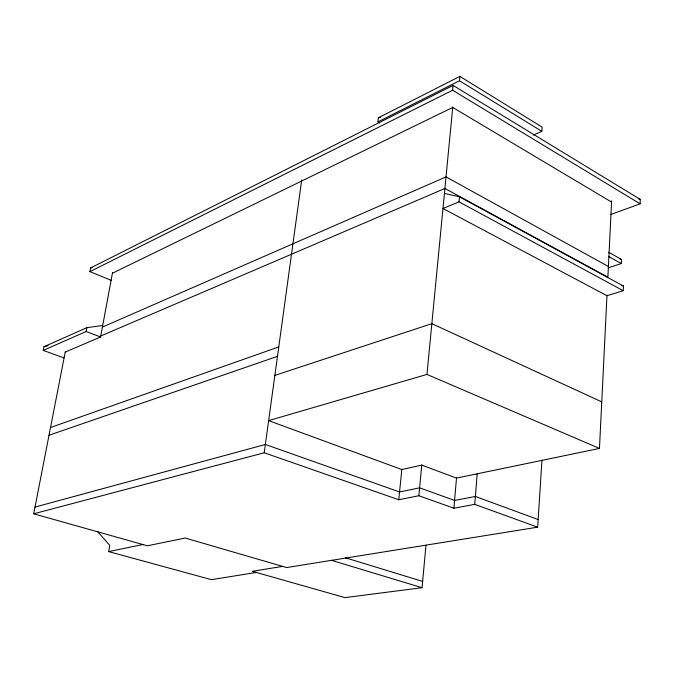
<?xml version="1.0" encoding="UTF-8"?>
<svg xmlns="http://www.w3.org/2000/svg" width="674" height="674" viewBox="0 0 674 674"><rect width="100%" height="100%" fill="white"/><g stroke="black" fill="none" stroke-linecap="round" stroke-linejoin="round"><path stroke-width="1.01" d="M610.433 214.627L640.115 203.843L640.3 199.42L453.088 85.413L90.619 267.949L89.912 271.639L111.32 280.384M623.223 290.705L459.002 201.846L442.97 208.493L606.971 295.734L623.223 290.705L623.425 286.02L459.474 196.774L444.419 193.455M608.327 267.839L621.31 263.576L621.495 259.465L608.765 252.312M599.464 448.429L426.954 374.415L268.64 420.618L401.814 469.551L421.772 465.102L456.5 478.102L599.464 448.429L607.004 295.027M611.638 200.785L607.881 277.225L444.899 188.476L100.738 336.014M65.26 351.929L33.7 513.807L147.336 545.788L185.232 538.046L286.661 567.559L537.667 527.178L541.955 460.207M533.201 135.137L541.837 131.337L542.14 127.116L459.904 76.389L378.4 117.739L377.912 121.901L379.74 122.929M537.667 527.178L474.732 504.354L477.234 473.418M33.7 513.807L264.225 452.768L398.772 499.754L418.84 495.744L453.905 508.213L456.559 477.428M282.608 566.379L252.261 571.316L344.995 597.611L422.05 587.703L425.976 545.232M459.002 201.846L459.474 196.774M426.954 374.415L452.776 106.88M418.84 495.744L421.781 465.001M377.912 121.901L459.491 80.762L459.904 76.389M89.912 271.639L452.625 90.232L453.088 85.413M398.772 499.754L401.856 469.163M264.225 452.768L301.716 179.891M256.272 572.453L211.459 579.665L108.683 551.593L109.769 545.367L97.267 531.196M65.226 352.089L100.561 336.966L112.541 272.608M86.887 327.665L43.962 346.706L43.22 350.404L86.154 331.515L86.887 327.665L102.701 325.5M112.432 273.223L452.726 107.444L611.571 202.065M102.397 327.092L446.019 176.9L608.403 266.508M50.525 427.51L278.766 346.908M49.017 435.252L277.469 356.352M274.857 375.401L431.849 323.663L601.747 401.864M35.014 507.075L265.362 444.469L399.556 491.969L419.599 487.841L454.571 500.445L475.364 496.477L538.155 519.553M43.962 346.706L48.023 345.703M90.619 267.949L92.667 267.468M108.683 551.593L142.896 544.533M453.905 508.213L474.732 504.354M378.4 117.739L380.473 117.445M621.453 285.498L623.425 286.02M331.541 560.338L422.05 587.703M345.349 557.76L422.632 581.418M43.22 350.404L63.996 357.911M638.329 198.695L640.3 199.42M619.532 258.715L621.495 259.465M86.154 331.515L100.561 336.966M608.563 256.457L621.31 263.576M452.625 90.232L640.115 203.843M459.491 80.762L541.837 131.337"/></g></svg>
